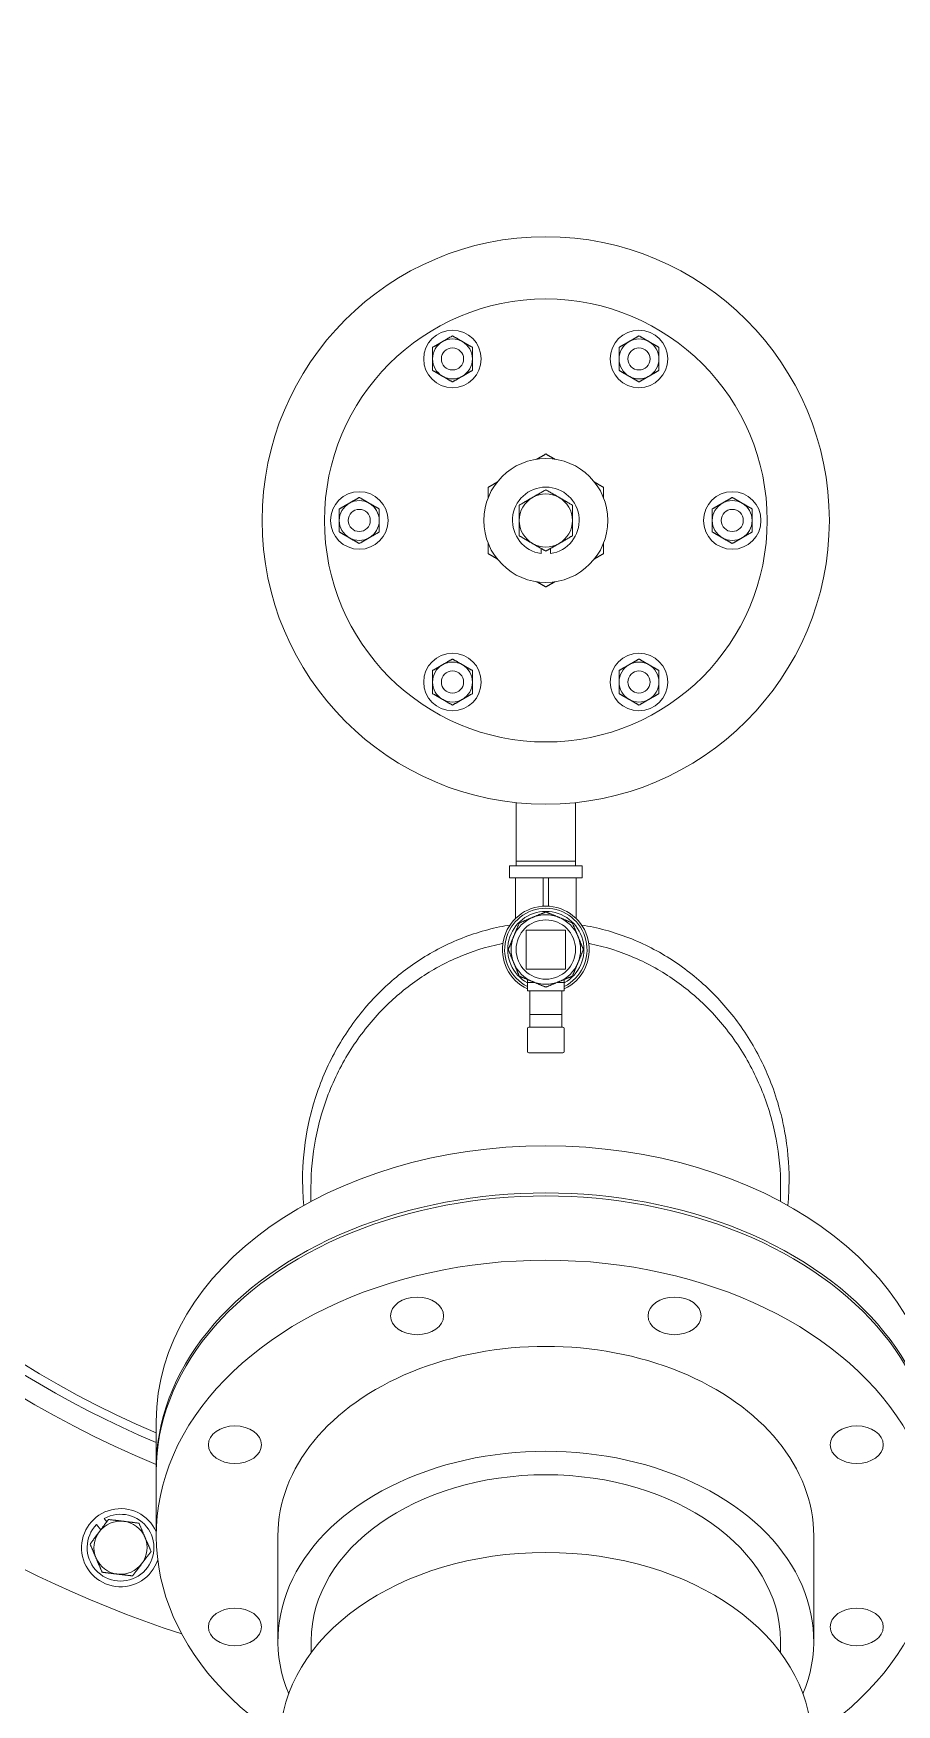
# Model space of a CAD drawing. Header units: inches. Extents: x 12 to 318, y 5 to 204.
# Drawn here: x 47.92 to 60.11, y 153.15 to 176.73 of the extents above; entities that cross this region are included whole.
import ezdxf

# ---------------------------------------------------------------- set-up
doc = ezdxf.new("R2010")
doc.units = ezdxf.units.IN
doc.header["$LTSCALE"] = 9.5
doc.header["$MEASUREMENT"] = 0
doc.layers.add('Visible', color=7, linetype='Continuous', lineweight=18)

msp = doc.modelspace()

# ---------------------------------------------------------------- linework, layer by layer
at = {"layer": 'Visible'}
for p, q in [((55.08701, 169.465337), (55.08701, 169.392755)), ((55.222611, 169.392755), (55.222611, 169.465337)), ((54.736159, 165.054559), (54.736159, 165.87728)), ((55.573462, 165.054559), (55.573462, 165.877576)), ((55.573462, 165.054559), (54.736159, 165.054559)), ((54.738287, 164.986449), (54.736159, 165.054559)), ((55.571334, 164.986449), (55.573462, 165.054559)), ((54.642212, 164.986449), (55.667409, 164.986449)), ((54.642212, 164.986449), (54.642212, 164.815582)), ((54.642212, 164.815582), (55.11544, 164.815582)), ((54.727645, 164.815582), (54.727645, 164.395897)), ((55.11544, 164.817097), (55.11544, 164.41658)), ((55.194181, 164.41658), (55.194181, 164.817097)), ((55.194181, 164.815582), (55.667409, 164.815582)), ((55.581976, 164.815582), (55.581976, 164.395897)), ((55.667409, 164.986449), (55.667409, 164.815582)), ((54.727645, 164.395897), (54.727645, 164.244306)), ((55.581976, 164.244306), (55.581976, 164.395897)), ((54.87922, 163.529756), (54.87922, 164.080937)), ((54.87922, 164.080937), (55.430401, 164.080937)), ((55.430401, 164.080937), (55.430401, 163.529756)), ((55.430401, 163.529756), (54.87922, 163.529756)), ((54.894681, 163.382723), (54.894681, 163.339846)), ((54.894681, 163.339846), (54.894681, 163.223471)), ((54.894681, 163.339846), (54.998195, 163.339846)), ((54.894681, 163.223471), (55.414941, 163.223471)), ((54.928611, 162.890936), (54.928611, 163.223471)), ((55.311426, 163.339846), (55.414941, 163.339846)), ((55.381011, 162.890936), (55.381011, 163.223471)), ((55.414941, 163.339846), (55.414941, 163.382723)), ((55.414941, 163.223471), (55.414941, 163.339846)), ((55.394061, 162.710244), (54.915561, 162.710244)), ((54.928611, 162.890936), (55.381011, 162.890936)), ((54.928611, 162.890936), (54.928611, 162.710244)), ((55.381011, 162.710244), (55.381011, 162.890936)), ((54.894681, 162.689364), (54.894681, 162.449075)), ((55.414941, 162.449075), (55.414941, 162.689364)), ((54.894681, 162.449075), (54.894681, 162.367192)), ((55.394061, 162.346312), (54.915561, 162.346312)), ((55.414941, 162.367192), (55.414941, 162.449075)), ((51.839811, 160.249598), (51.839811, 160.454722)), ((58.469811, 160.249598), (58.469811, 160.454722)), ((49.654811, 156.481631), (49.654811, 157.146311)), ((49.654811, 156.439205), (49.654811, 155.533224)), ((48.813464, 155.694368), (48.871986, 155.618224)), ((48.956426, 155.730881), (48.920981, 155.777)), ((51.373561, 155.533224), (51.373561, 154.052719)), ((58.936061, 155.533224), (58.936061, 154.052719)), ((51.842311, 154.052719), (51.842311, 153.88551)), ((58.467311, 154.052719), (58.467311, 153.88551))]:
    msp.add_line(p, q, dxfattribs=at)
for centre, radius in [((55.153402, 169.859205), 4.003725), ((55.154811, 169.859205), 3.125), ((53.837152, 172.139016), 0.406), ((56.469652, 172.139016), 0.406), ((53.837152, 172.139016), 0.15625), ((56.469652, 172.139016), 0.15625), ((55.154811, 169.859205), 0.875), ((52.520902, 169.859205), 0.406), ((57.785902, 169.859205), 0.406), ((52.520902, 169.859205), 0.15625), ((57.785902, 169.859205), 0.15625), ((53.837152, 167.579393), 0.406), ((56.469652, 167.579393), 0.406), ((53.837152, 167.579393), 0.15625), ((56.469652, 167.579393), 0.15625), ((55.154811, 163.805346), 0.418652)]:
    msp.add_circle(centre, radius, dxfattribs=at)
for centre, radius, start, end in [((55.154811, 169.859205), 16.53, 308.2511734, 121.443992), ((55.154811, 169.859205), 14.41, 292.4377468, 247.5622532), ((55.154811, 169.859205), 14.125, 0, 180), ((55.154811, 169.859205), 14, 293.1323964, 246.8676036), ((55.154811, 169.859205), 16.53, 132.1687217, 251.8850939), ((53.837152, 172.139016), 0.2815, 120, 180), ((53.837152, 172.139016), 0.2815, 60, 120), ((53.837152, 172.139016), 0.2815, 0, 60), ((56.469652, 172.139016), 0.2815, 120, 180), ((56.469652, 172.139016), 0.2815, 60, 120), ((56.469652, 172.139016), 0.2815, 0, 60), ((53.837152, 172.139016), 0.2815, 180, 240), ((53.837152, 172.139016), 0.2815, 300, 0), ((56.469652, 172.139016), 0.2815, 180, 240), ((56.469652, 172.139016), 0.2815, 300, 0), ((53.837152, 172.139016), 0.2815, 240, 300), ((56.469652, 172.139016), 0.2815, 240, 300), ((55.154811, 169.859205), 0.471351, 278.2703145, 261.7296855), ((52.520902, 169.859205), 0.2815, 120, 180), ((52.520902, 169.859205), 0.2815, 60, 120), ((52.520902, 169.859205), 0.2815, 0, 60), ((55.154811, 169.859205), 0.375, 120, 180), ((55.154811, 169.859205), 0.375, 60, 120), ((55.154811, 169.859205), 0.375, 0, 60), ((57.785902, 169.859205), 0.2815, 120, 180), ((57.785902, 169.859205), 0.2815, 60, 120), ((57.785902, 169.859205), 0.2815, 0, 60), ((55.154811, 169.859205), 14.125, 180, 247.0840403), ((52.520902, 169.859205), 0.2815, 180, 240), ((52.520902, 169.859205), 0.2815, 300, 0), ((55.154811, 169.859205), 0.375, 180, 240), ((55.154811, 169.859205), 0.375, 300, 0), ((57.785902, 169.859205), 0.2815, 180, 240), ((57.785902, 169.859205), 0.2815, 300, 0), ((52.520902, 169.859205), 0.2815, 240, 300), ((55.154811, 169.859205), 0.375, 240, 300), ((57.785902, 169.859205), 0.2815, 240, 300), ((53.837152, 167.579393), 0.2815, 120, 180), ((53.837152, 167.579393), 0.2815, 60, 120), ((53.837152, 167.579393), 0.2815, 0, 60), ((56.469652, 167.579393), 0.2815, 120, 180), ((56.469652, 167.579393), 0.2815, 60, 120), ((56.469652, 167.579393), 0.2815, 0, 60), ((53.837152, 167.579393), 0.2815, 180, 240), ((53.837152, 167.579393), 0.2815, 300, 0), ((56.469652, 167.579393), 0.2815, 180, 240), ((56.469652, 167.579393), 0.2815, 300, 0), ((53.837152, 167.579393), 0.2815, 240, 300), ((56.469652, 167.579393), 0.2815, 240, 300), ((55.154811, 165.328181), 0.512598, 265.5950645, 274.4049355), ((55.154811, 163.805346), 0.6125, 295.131805, 244.868195), ((55.154811, 163.805346), 0.581875, 296.5548781, 243.4451219), ((55.154811, 163.805346), 0.538234, 298.9013143, 241.0986857), ((55.154811, 163.805346), 0.49, 112.5, 157.5), ((55.154811, 163.805346), 0.49, 67.5, 112.5), ((55.154811, 163.805346), 0.49, 22.5, 67.5), ((55.154811, 163.805346), 0.49, 157.5, 202.5), ((55.154811, 163.805346), 0.49, 337.5, 22.5), ((55.154811, 163.805346), 0.49, 202.5, 247.5), ((55.154811, 163.805346), 0.49, 292.5, 337.5), ((55.154811, 163.805346), 0.49, 247.5, 292.5), ((54.915561, 162.689364), 0.02088, 90, 180), ((55.394061, 162.689364), 0.02088, 0, 90), ((54.915561, 162.367192), 0.02088, 180, 270), ((55.394061, 162.367192), 0.02088, 270, 0), ((49.151464, 155.365844), 0.551181, 24.0466371, 341.979637), ((49.151464, 155.365844), 0.471351, 135.8144894, 119.2738604), ((49.151464, 155.365844), 0.375, 83.1474633, 143.1474633), ((49.151464, 155.365844), 0.375, 23.1474633, 83.1474633), ((49.151464, 155.365844), 0.375, 143.1474633, 203.1474633), ((49.151464, 155.365844), 0.375, 323.1474633, 23.1474633), ((49.151464, 155.365844), 0.375, 203.1474633, 263.1474633), ((49.151464, 155.365844), 0.375, 263.1474633, 323.1474633)]:
    msp.add_arc(centre, radius, start, end, dxfattribs=at)
for centre, major_axis, start_param, end_param in [((55.154811, 157.146311), (-5.5, 0), 3.141592654, 6.283185307), ((55.154811, 156.481631), (-5.5, 0), 3.136138081, 6.28863988), ((55.154811, 156.439205), (5.5, 0), 0, 3.141592654), ((55.154811, 155.533224), (5.5, 0), 5.461193351, 10.246769917), ((55.154811, 155.533224), (3.78125, 0), 0, 3.141592654), ((55.154811, 154.052719), (3.78125, 0), 5.998770434, 9.709192834), ((55.154811, 154.052719), (-3.3125, 0), 3.141592654, 6.283185307), ((55.154811, 152.65088), (-3.7445, 0), 3.141592654, 6.283185307)]:
    msp.add_ellipse(centre, major_axis=major_axis, ratio=0.707106781, start_param=start_param, end_param=end_param, dxfattribs=at)
for centre, major_axis in [((53.337064, 158.636311), (-0.375, 0)), ((56.972557, 158.636311), (-0.375, 0)), ((50.766383, 156.818565), (-0.375, 0)), ((59.543238, 156.818565), (0.375, 0)), ((50.766383, 154.247883), (-0.375, 0)), ((59.543238, 154.247883), (0.375, 0))]:
    msp.add_ellipse(centre, major_axis=major_axis, ratio=0.707106781, dxfattribs=at)
for points, weights in [([(53.555652, 172.30154), (53.63108, 172.345089), (53.696402, 172.382803)], [1, 1.0379548493, 1]), ([(53.696402, 172.382803), (53.761724, 172.420516), (53.837152, 172.464065)], [1, 1.0379548493, 1]), ([(53.837152, 172.464065), (53.91258, 172.420516), (53.977902, 172.382803)], [1, 1.0379548493, 1]), ([(53.977902, 172.382803), (54.043224, 172.345089), (54.118652, 172.30154)], [1, 1.0379548493, 1]), ([(56.188152, 172.30154), (56.26358, 172.345089), (56.328902, 172.382803)], [1, 1.0379548493, 1]), ([(56.328902, 172.382803), (56.394224, 172.420516), (56.469652, 172.464065)], [1, 1.0379548493, 1]), ([(56.469652, 172.464065), (56.54508, 172.420516), (56.610402, 172.382803)], [1, 1.0379548493, 1]), ([(56.610402, 172.382803), (56.675724, 172.345089), (56.751152, 172.30154)], [1, 1.0379548493, 1]), ([(53.555652, 172.139016), (53.555652, 172.214444), (53.555652, 172.30154)], [1, 1.0379548493, 1]), ([(53.555652, 171.976492), (53.555652, 172.063589), (53.555652, 172.139016)], [1, 1.0379548493, 1]), ([(54.118652, 172.30154), (54.118652, 172.214444), (54.118652, 172.139016)], [1, 1.0379548493, 1]), ([(54.118652, 172.139016), (54.118652, 172.063589), (54.118652, 171.976492)], [1, 1.0379548493, 1]), ([(56.188152, 172.139016), (56.188152, 172.214444), (56.188152, 172.30154)], [1, 1.0379548493, 1]), ([(56.188152, 171.976492), (56.188152, 172.063589), (56.188152, 172.139016)], [1, 1.0379548493, 1]), ([(56.751152, 172.30154), (56.751152, 172.214444), (56.751152, 172.139016)], [1, 1.0379548493, 1]), ([(56.751152, 172.139016), (56.751152, 172.063589), (56.751152, 171.976492)], [1, 1.0379548493, 1]), ([(53.696402, 171.89523), (53.63108, 171.932944), (53.555652, 171.976492)], [1, 1.0379548493, 1]), ([(53.837152, 171.813968), (53.761724, 171.857516), (53.696402, 171.89523)], [1, 1.0379548493, 1]), ([(53.977902, 171.89523), (53.91258, 171.857516), (53.837152, 171.813968)], [1, 1.0379548493, 1]), ([(54.118652, 171.976492), (54.043224, 171.932944), (53.977902, 171.89523)], [1, 1.0379548493, 1]), ([(56.328902, 171.89523), (56.26358, 171.932944), (56.188152, 171.976492)], [1, 1.0379548493, 1]), ([(56.469652, 171.813968), (56.394224, 171.857516), (56.328902, 171.89523)], [1, 1.0379548493, 1]), ([(56.610402, 171.89523), (56.54508, 171.857516), (56.469652, 171.813968)], [1, 1.0379548493, 1]), ([(56.751152, 171.976492), (56.675724, 171.932944), (56.610402, 171.89523)], [1, 1.0379548493, 1]), ([(55.029811, 170.72523), (55.090132, 170.760057), (55.154811, 170.797399)], [1.01560957252, 1.01098285399, 1]), ([(55.154811, 170.797399), (55.219489, 170.760057), (55.279811, 170.72523)], [1, 1.01098285399, 1.01560957252]), ([(54.342311, 170.328302), (54.406989, 170.365644), (54.467311, 170.40047)], [1, 1.01098285399, 1.01560957252]), ([(54.342311, 170.183964), (54.342311, 170.253618), (54.342311, 170.328302)], [1.01560957252, 1.01098285399, 1]), ([(54.967311, 170.183964), (55.05433, 170.234205), (55.154811, 170.292217)], [1, 1.0379548493, 1]), ([(55.154811, 170.292217), (55.255291, 170.234205), (55.342311, 170.183964)], [1, 1.0379548493, 1]), ([(55.842311, 170.40047), (55.902632, 170.365644), (55.967311, 170.328302)], [1.01560957252, 1.01098285399, 1]), ([(55.967311, 170.328302), (55.967311, 170.253618), (55.967311, 170.183964)], [1, 1.01098285399, 1.01560957252]), ([(52.239402, 170.021729), (52.31483, 170.065277), (52.380152, 170.102991)], [1, 1.0379548493, 1]), ([(52.239402, 169.859205), (52.239402, 169.934632), (52.239402, 170.021729)], [1, 1.0379548493, 1]), ([(52.380152, 170.102991), (52.445474, 170.140705), (52.520902, 170.184253)], [1, 1.0379548493, 1]), ([(52.520902, 170.184253), (52.59633, 170.140705), (52.661652, 170.102991)], [1, 1.0379548493, 1]), ([(52.661652, 170.102991), (52.726974, 170.065277), (52.802402, 170.021729)], [1, 1.0379548493, 1]), ([(52.802402, 170.021729), (52.802402, 169.934632), (52.802402, 169.859205)], [1, 1.0379548493, 1]), ([(54.779811, 170.075711), (54.880291, 170.133724), (54.967311, 170.183964)], [1, 1.0379548493, 1]), ([(54.779811, 169.859205), (54.779811, 169.959685), (54.779811, 170.075711)], [1, 1.0379548493, 1]), ([(55.342311, 170.183964), (55.42933, 170.133724), (55.529811, 170.075711)], [1, 1.0379548493, 1]), ([(55.529811, 170.075711), (55.529811, 169.959685), (55.529811, 169.859205)], [1, 1.0379548493, 1]), ([(57.504402, 170.021729), (57.57983, 170.065277), (57.645152, 170.102991)], [1, 1.0379548493, 1]), ([(57.504402, 169.859205), (57.504402, 169.934632), (57.504402, 170.021729)], [1, 1.0379548493, 1]), ([(57.645152, 170.102991), (57.710474, 170.140705), (57.785902, 170.184253)], [1, 1.0379548493, 1]), ([(57.785902, 170.184253), (57.86133, 170.140705), (57.926652, 170.102991)], [1, 1.0379548493, 1]), ([(57.926652, 170.102991), (57.991974, 170.065277), (58.067402, 170.021729)], [1, 1.0379548493, 1]), ([(58.067402, 170.021729), (58.067402, 169.934632), (58.067402, 169.859205)], [1, 1.0379548493, 1]), ([(52.239402, 169.69668), (52.239402, 169.783777), (52.239402, 169.859205)], [1, 1.0379548493, 1]), ([(52.802402, 169.859205), (52.802402, 169.783777), (52.802402, 169.69668)], [1, 1.0379548493, 1]), ([(54.779811, 169.642698), (54.779811, 169.758724), (54.779811, 169.859205)], [1, 1.0379548493, 1]), ([(55.529811, 169.859205), (55.529811, 169.758724), (55.529811, 169.642698)], [1, 1.0379548493, 1]), ([(57.504402, 169.69668), (57.504402, 169.783777), (57.504402, 169.859205)], [1, 1.0379548493, 1]), ([(58.067402, 169.859205), (58.067402, 169.783777), (58.067402, 169.69668)], [1, 1.0379548493, 1]), ([(52.380152, 169.615418), (52.31483, 169.653132), (52.239402, 169.69668)], [1, 1.0379548493, 1]), ([(52.520902, 169.534156), (52.445474, 169.577705), (52.380152, 169.615418)], [1, 1.0379548493, 1]), ([(52.661652, 169.615418), (52.59633, 169.577705), (52.520902, 169.534156)], [1, 1.0379548493, 1]), ([(52.802402, 169.69668), (52.726974, 169.653132), (52.661652, 169.615418)], [1, 1.0379548493, 1]), ([(54.342311, 169.390107), (54.342311, 169.464791), (54.342311, 169.534445)], [1, 1.01098285399, 1.01560957252]), ([(54.967311, 169.534445), (54.880291, 169.584685), (54.779811, 169.642698)], [1, 1.0379548493, 1]), ([(55.154811, 169.426192), (55.05433, 169.484205), (54.967311, 169.534445)], [1, 1.0379548493, 1]), ([(55.342311, 169.534445), (55.255291, 169.484205), (55.154811, 169.426192)], [1, 1.0379548493, 1]), ([(55.529811, 169.642698), (55.42933, 169.584685), (55.342311, 169.534445)], [1, 1.0379548493, 1]), ([(55.967311, 169.534445), (55.967311, 169.464791), (55.967311, 169.390107)], [1.01560957252, 1.01098285399, 1]), ([(57.645152, 169.615418), (57.57983, 169.653132), (57.504402, 169.69668)], [1, 1.0379548493, 1]), ([(57.785902, 169.534156), (57.710474, 169.577705), (57.645152, 169.615418)], [1, 1.0379548493, 1]), ([(57.926652, 169.615418), (57.86133, 169.577705), (57.785902, 169.534156)], [1, 1.0379548493, 1]), ([(58.067402, 169.69668), (57.991974, 169.653132), (57.926652, 169.615418)], [1, 1.0379548493, 1]), ([(54.467311, 169.317939), (54.406989, 169.352765), (54.342311, 169.390107)], [1.01560957252, 1.01098285399, 1]), ([(55.967311, 169.390107), (55.902632, 169.352765), (55.842311, 169.317939)], [1, 1.01098285399, 1.01560957252]), ([(55.154811, 168.92101), (55.090132, 168.958352), (55.029811, 168.993179)], [1, 1.01098285399, 1.01560957252]), ([(55.279811, 168.993179), (55.219489, 168.958352), (55.154811, 168.92101)], [1.01560957252, 1.01098285399, 1]), ([(53.696402, 167.823179), (53.761724, 167.860893), (53.837152, 167.904441)], [1, 1.0379548493, 1]), ([(53.837152, 167.904441), (53.91258, 167.860893), (53.977902, 167.823179)], [1, 1.0379548493, 1]), ([(56.328902, 167.823179), (56.394224, 167.860893), (56.469652, 167.904441)], [1, 1.0379548493, 1]), ([(56.469652, 167.904441), (56.54508, 167.860893), (56.610402, 167.823179)], [1, 1.0379548493, 1]), ([(53.555652, 167.741917), (53.63108, 167.785465), (53.696402, 167.823179)], [1, 1.0379548493, 1]), ([(53.555652, 167.579393), (53.555652, 167.65482), (53.555652, 167.741917)], [1, 1.0379548493, 1]), ([(53.977902, 167.823179), (54.043224, 167.785465), (54.118652, 167.741917)], [1, 1.0379548493, 1]), ([(54.118652, 167.741917), (54.118652, 167.65482), (54.118652, 167.579393)], [1, 1.0379548493, 1]), ([(56.188152, 167.741917), (56.26358, 167.785465), (56.328902, 167.823179)], [1, 1.0379548493, 1]), ([(56.188152, 167.579393), (56.188152, 167.65482), (56.188152, 167.741917)], [1, 1.0379548493, 1]), ([(56.610402, 167.823179), (56.675724, 167.785465), (56.751152, 167.741917)], [1, 1.0379548493, 1]), ([(56.751152, 167.741917), (56.751152, 167.65482), (56.751152, 167.579393)], [1, 1.0379548493, 1]), ([(53.555652, 167.416869), (53.555652, 167.503965), (53.555652, 167.579393)], [1, 1.0379548493, 1]), ([(53.696402, 167.335606), (53.63108, 167.37332), (53.555652, 167.416869)], [1, 1.0379548493, 1]), ([(54.118652, 167.416869), (54.043224, 167.37332), (53.977902, 167.335606)], [1, 1.0379548493, 1]), ([(54.118652, 167.579393), (54.118652, 167.503965), (54.118652, 167.416869)], [1, 1.0379548493, 1]), ([(56.188152, 167.416869), (56.188152, 167.503965), (56.188152, 167.579393)], [1, 1.0379548493, 1]), ([(56.328902, 167.335606), (56.26358, 167.37332), (56.188152, 167.416869)], [1, 1.0379548493, 1]), ([(56.751152, 167.416869), (56.675724, 167.37332), (56.610402, 167.335606)], [1, 1.0379548493, 1]), ([(56.751152, 167.579393), (56.751152, 167.503965), (56.751152, 167.416869)], [1, 1.0379548493, 1]), ([(53.837152, 167.254344), (53.761724, 167.297893), (53.696402, 167.335606)], [1, 1.0379548493, 1]), ([(53.977902, 167.335606), (53.91258, 167.297893), (53.837152, 167.254344)], [1, 1.0379548493, 1]), ([(56.469652, 167.254344), (56.394224, 167.297893), (56.328902, 167.335606)], [1, 1.0379548493, 1]), ([(56.610402, 167.335606), (56.54508, 167.297893), (56.469652, 167.254344)], [1, 1.0379548493, 1]), ([(54.70211, 163.992861), (54.739409, 164.082909), (54.779781, 164.180376)], [1, 1.0562990584, 1.07162109099]), ([(54.779781, 164.180376), (54.877248, 164.220748), (54.967296, 164.258047)], [1.07162109099, 1.0562990584, 1]), ([(54.967296, 164.258047), (55.057343, 164.295346), (55.154811, 164.335718)], [1, 1.0562990584, 1.07162109099]), ([(55.154811, 164.335718), (55.252278, 164.295346), (55.342325, 164.258047)], [1.07162109099, 1.0562990584, 1]), ([(55.342325, 164.258047), (55.432373, 164.220748), (55.52984, 164.180376)], [1, 1.0562990584, 1.07162109099]), ([(55.52984, 164.180376), (55.570212, 164.082909), (55.607511, 163.992861)], [1.07162109099, 1.0562990584, 1]), ([(54.624438, 163.805346), (54.664811, 163.902813), (54.70211, 163.992861)], [1.07162109099, 1.0562990584, 1]), ([(55.607511, 163.992861), (55.644811, 163.902813), (55.685183, 163.805346)], [1, 1.0562990584, 1.07162109099]), ([(54.70211, 163.617831), (54.664811, 163.707879), (54.624438, 163.805346)], [1, 1.0562990584, 1.07162109099]), ([(55.685183, 163.805346), (55.644811, 163.707879), (55.607511, 163.617831)], [1.07162109099, 1.0562990584, 1]), ([(54.779781, 163.430316), (54.739409, 163.527784), (54.70211, 163.617831)], [1.07162109099, 1.0562990584, 1]), ([(54.967296, 163.352645), (54.877248, 163.389944), (54.779781, 163.430316)], [1, 1.0562990584, 1.07162109099]), ([(55.52984, 163.430316), (55.432373, 163.389944), (55.342325, 163.352645)], [1.07162109099, 1.0562990584, 1]), ([(55.607511, 163.617831), (55.570212, 163.527784), (55.52984, 163.430316)], [1, 1.0562990584, 1.07162109099]), ([(55.154811, 163.274974), (55.057343, 163.315346), (54.967296, 163.352645)], [1.07162109099, 1.0562990584, 1]), ([(55.342325, 163.352645), (55.252278, 163.315346), (55.154811, 163.274974)], [1, 1.0562990584, 1.07162109099]), ([(48.851396, 155.590753), (48.91166, 155.671156), (48.981247, 155.763998)], [1, 1.0379548493, 1]), ([(48.981247, 155.763998), (49.096444, 155.750154), (49.196207, 155.738166)], [1, 1.0379548493, 1]), ([(49.196207, 155.738166), (49.29597, 155.726177), (49.411167, 155.712333)], [1, 1.0379548493, 1]), ([(49.411167, 155.712333), (49.456776, 155.605648), (49.496275, 155.513256)], [1, 1.0379548493, 1]), ([(48.721545, 155.417509), (48.791132, 155.51035), (48.851396, 155.590753)], [1, 1.0379548493, 1]), ([(48.806653, 155.218432), (48.767154, 155.310824), (48.721545, 155.417509)], [1, 1.0379548493, 1]), ([(49.496275, 155.513256), (49.535774, 155.420865), (49.581384, 155.31418)], [1, 1.0379548493, 1]), ([(48.891762, 155.019355), (48.846152, 155.12604), (48.806653, 155.218432)], [1, 1.0379548493, 1]), ([(49.581384, 155.31418), (49.511797, 155.221338), (49.451532, 155.140935)], [1, 1.0379548493, 1]), ([(49.106721, 154.993523), (49.006958, 155.005512), (48.891762, 155.019355)], [1, 1.0379548493, 1]), ([(49.321681, 154.967691), (49.206484, 154.981534), (49.106721, 154.993523)], [1, 1.0379548493, 1]), ([(49.451532, 155.140935), (49.391268, 155.060532), (49.321681, 154.967691)], [1, 1.0379548493, 1])]:
    msp.add_rational_spline(points, weights, degree=2, dxfattribs=at)
for points, knots in [([(54.649046, 164.150788), (54.599417, 164.142896), (54.549803, 164.133819), (54.281522, 164.078094), (54.064989, 164.00915), (53.651801, 163.829186), (53.454751, 163.718017), (53.091878, 163.464667), (52.926051, 163.322493), (52.614834, 163.005645), (52.462461, 162.816852), (52.196106, 162.408357), (52.082094, 162.188673), (51.899884, 161.733038), (51.831568, 161.496798), (51.74217, 161.024029), (51.721112, 160.787494), (51.721112, 160.439755), (51.726937, 160.317588), (51.739011, 160.194425)], [15.17507044, 15.17507044, 15.17507044, 15.17507044, 15.545173509, 15.545173509, 17.181046453, 17.181046453, 18.816919398, 18.816919398, 20.452792342, 20.452792342, 22.293989666, 22.293989666, 24.135186991, 24.135186991, 25.976384315, 25.976384315, 27.817581639, 27.817581639, 28.785841268, 28.785841268, 28.785841268, 28.785841268]), ([(58.454606, 161.55552), (58.420381, 161.680433), (58.379621, 161.804333), (58.245859, 162.148753), (58.137506, 162.36409), (57.884309, 162.765758), (57.739436, 162.952072), (57.435384, 163.275127), (57.26756, 163.424675), (56.898751, 163.691422), (56.697763, 163.808618), (56.275161, 163.998537), (56.053124, 164.071427), (55.772549, 164.131465), (55.716577, 164.141876), (55.660574, 164.150781)], [2.605280485, 2.605280485, 2.605280485, 2.605280485, 3.582727556, 3.582727556, 5.374091334, 5.374091334, 7.165455112, 7.165455112, 8.851416475, 8.851416475, 10.537377838, 10.537377838, 12.223339202, 12.223339202, 12.641903145, 12.641903145, 12.641903145, 12.641903145]), ([(54.548493, 163.892148), (54.539952, 163.890454), (54.531415, 163.888724), (54.311626, 163.84321), (54.102526, 163.776833), (53.703488, 163.603525), (53.51317, 163.49645), (53.162673, 163.252369), (53.002492, 163.115367), (52.70209, 162.810197), (52.555089, 162.628465), (52.298111, 162.235195), (52.188105, 162.023674), (52.012297, 161.584922), (51.946381, 161.357412), (51.860127, 160.902074), (51.839811, 160.674242), (51.839811, 160.454722)], [-38.591735623, -38.591735623, -38.591735623, -38.591735623, -38.527937612, -38.527937612, -36.948627936, -36.948627936, -35.36931826, -35.36931826, -33.790008584, -33.790008584, -32.015027003, -32.015027003, -30.240045422, -30.240045422, -28.465063842, -28.465063842, -26.690082261, -26.690082261, -26.690082261, -26.690082261]), ([(58.322303, 161.478444), (58.289936, 161.588372), (58.252293, 161.697302), (58.121516, 162.023674), (58.01151, 162.235195), (57.754532, 162.628465), (57.607531, 162.810197), (57.307129, 163.115367), (57.146948, 163.252369), (56.796451, 163.49645), (56.606133, 163.603525), (56.207095, 163.776833), (55.997995, 163.84321), (55.778206, 163.888724), (55.769669, 163.890454), (55.761128, 163.892148)], [-50.840155678, -50.840155678, -50.840155678, -50.840155678, -49.974449155, -49.974449155, -48.199467575, -48.199467575, -46.424485994, -46.424485994, -44.845176318, -44.845176318, -43.265866641, -43.265866641, -41.686556965, -41.686556965, -41.622758954, -41.622758954, -41.622758954, -41.622758954]), ([(58.588509, 160.559601), (58.588509, 160.781326), (58.568574, 161.01161), (58.506914, 161.346751), (58.483018, 161.451485), (58.454606, 161.55552)], [55.475717901, 55.475717901, 55.475717901, 55.475717901, 57.267081679, 57.267081679, 58.080998386, 58.080998386, 58.080998386, 58.080998386]), ([(58.469811, 160.454722), (58.469811, 160.674242), (58.449494, 160.902074), (58.384274, 161.246372), (58.356201, 161.362959), (58.322303, 161.478444)], [0, 0, 0, 0, 1.774981581, 1.774981581, 2.684256638, 2.684256638, 2.684256638, 2.684256638])]:
    msp.add_open_spline(points, degree=3, knots=knots, dxfattribs=at)
msp.add_open_spline([(58.57061, 160.194425), (58.582684, 160.317588), (58.588509, 160.439755), (58.588509, 160.559601)], degree=3, dxfattribs=at)

doc.saveas('drawing.dxf')
